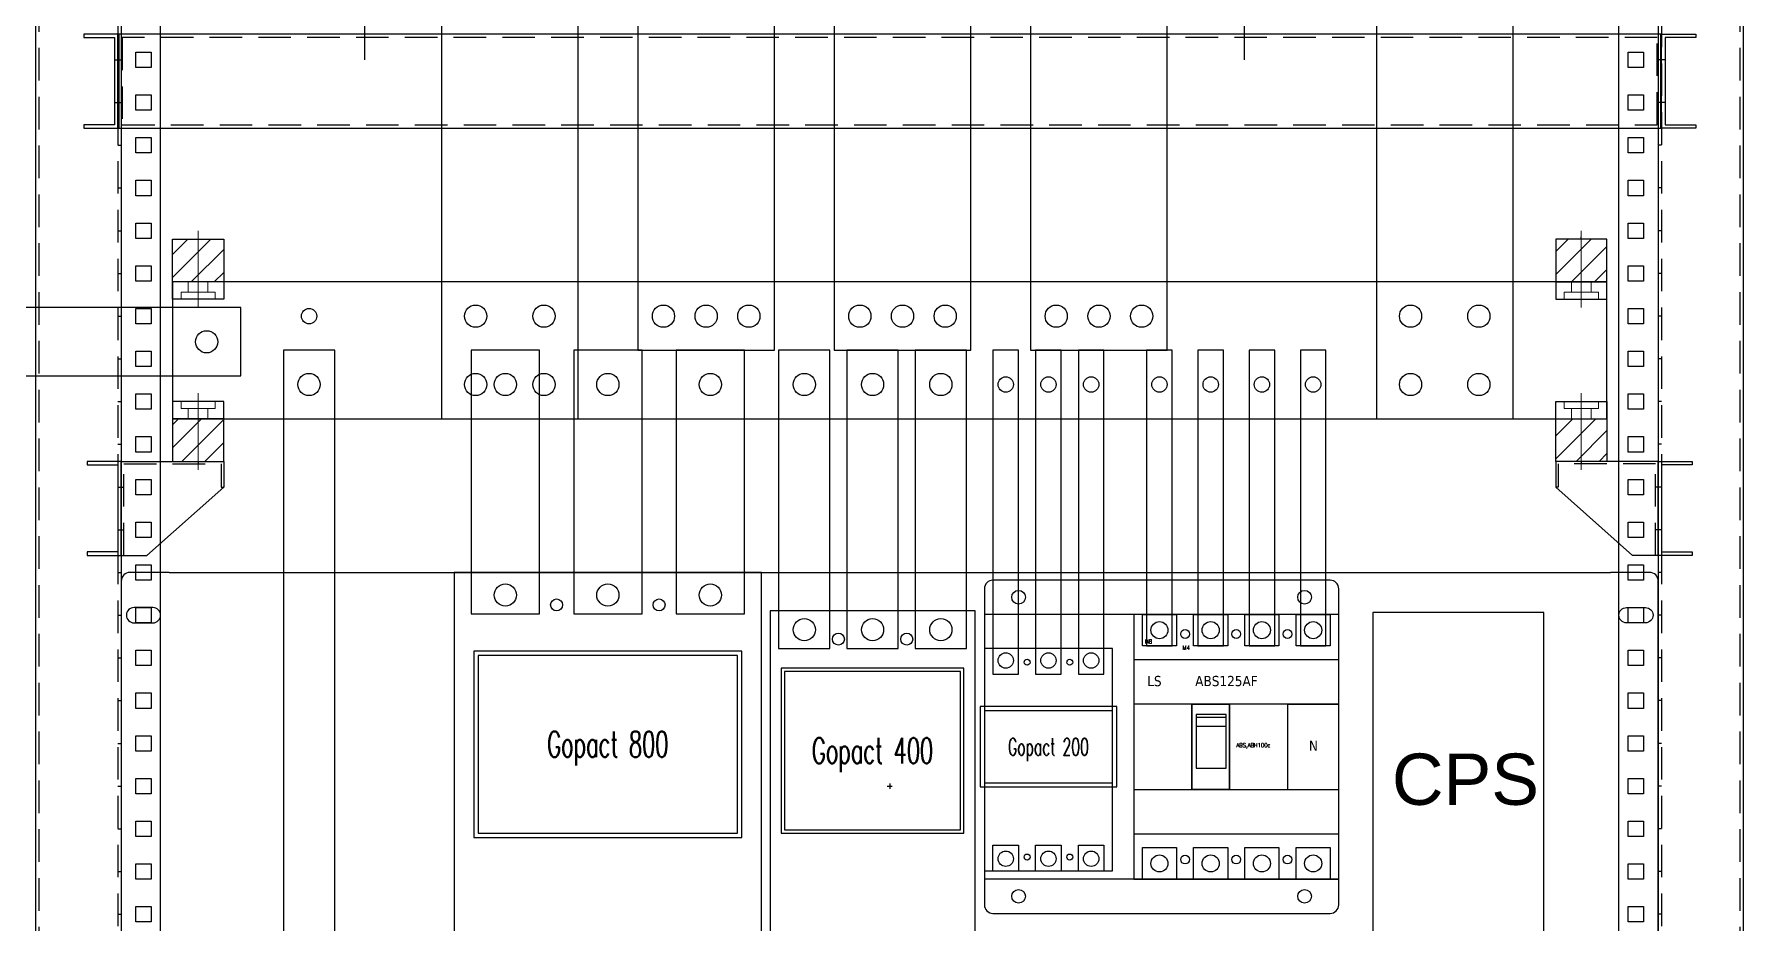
# Model space of a CAD drawing. Header units: millimetres. Extents: x 173893 to 258446, y -176540 to -123824.
# Drawn here: x 196554 to 197554, y -140371 to -139851 of the extents above; entities that cross this region are included whole.
import ezdxf
from ezdxf.enums import TextEntityAlignment as Align

# ---------------------------------------------------------------- set-up
doc = ezdxf.new("R2010")
doc.units = ezdxf.units.MM
doc.header["$LTSCALE"] = 3
doc.linetypes.add('CENTER', pattern=[50.8, 31.75, -6.35, 6.35, -6.35])
doc.linetypes.add('HIDDEN', pattern=[9.525, 6.35, -3.175])
for name, color, linetype in [('@.DM. NÉT CHÍNH', 7, 'Continuous'), ('@.HIDDEN', 8, 'HIDDEN'), ('@.VISIBLE', 7, 'Continuous'), ('Text', 7, 'Continuous'), ('Thiet bi', 7, 'Continuous')]:
    doc.layers.add(name, color=color, linetype=linetype)
for name, color, linetype, lineweight in [('Center', 10, 'CENTER', 9), ('Duonggapra', 2, 'HIDDEN', 13), ('Hatch', 8, 'Continuous', 13)]:
    doc.layers.add(name, color=color, linetype=linetype, lineweight=lineweight)
doc.styles.add('Ann_w01', font='romans.shx', dxfattribs={"width": 0.6, "bigfont": 'chineset.shx'})
doc.styles.add('Arial', font='arial.ttf')
doc.styles.add('HW_Standard', font='complex.shx', dxfattribs={"width": 0.9})
doc.styles.add('Tahoma (Input Text)', font='tahoma.ttf')
pattern_1 = [(45, (16487.23, 247675.487), (-6.7351921, 6.7351921), [])]

# ---------------------------------------------------------------- blocks, each defined once
blk = doc.blocks.new('Oval 20x9')
at = {"layer": '@.VISIBLE', "color": 2}
blk.add_lwpolyline([(-5.5, -4.5), (5.5, -4.5, 0.41421), (10, 0), (10, 0, 0.41421), (5.5, 4.5), (-5.5, 4.5, 0.41421), (-10, 0), (-10, 0, 0.41421)], format="xyb", close=True, dxfattribs=at)

msp = doc.modelspace()

# ---------------------------------------------------------------- hatches: boundary and pattern name
at = {"layer": 'Hatch'}
h = msp.add_hatch(dxfattribs=at)
h.set_pattern_fill('ANSI31', color=1, scale=3, style=0)
h.set_pattern_definition(pattern_1)
h.paths.add_polyline_path([(196649.97, -139971.4), (196664.97, -139971.4), (196664.97, -139996.4), (196649.97, -139996.4)])
h.paths.add_polyline_path([(196634.97, -139971.4), (196649.97, -139971.4), (196649.97, -139996.4), (196634.97, -139996.4)])
h = msp.add_hatch(dxfattribs=at)
h.set_pattern_fill('ANSI31', color=1, scale=3, style=0)
h.set_pattern_definition(pattern_1)
h.paths.add_polyline_path([(197459.97, -139971.4), (197444.97, -139971.4), (197444.97, -139996.4), (197459.97, -139996.4)])
h.paths.add_polyline_path([(197474.97, -139971.4), (197459.97, -139971.4), (197459.97, -139996.4), (197474.97, -139996.4)])
h = msp.add_hatch(dxfattribs=at)
h.set_pattern_fill('ANSI31', color=1, scale=3, style=0)
h.set_pattern_definition([(45, (213137.1985, 107574.086), (-6.7351921, 6.7351921), [])])
h.paths.add_polyline_path([(196649.97, -140101.4), (196664.97, -140101.4), (196664.97, -140076.4), (196649.97, -140076.4)])
h.paths.add_polyline_path([(196634.97, -140101.4), (196649.97, -140101.4), (196649.97, -140076.4), (196634.97, -140076.4)])
h = msp.add_hatch(dxfattribs=at)
h.set_pattern_fill('ANSI31', color=1, scale=3, style=0)
h.set_pattern_definition(pattern_1)
h.paths.add_polyline_path([(197459.97, -140101.4), (197444.97, -140101.4), (197444.97, -140076.4), (197459.97, -140076.4)])
h.paths.add_polyline_path([(197474.97, -140101.4), (197459.97, -140101.4), (197459.97, -140076.4), (197474.97, -140076.4)])

# ---------------------------------------------------------------- linework, layer by layer
for p, q in [((197459.97, -139971.4), (197459.97, -139969.9)), ((196649.97, -140101.4), (196649.97, -140102.9)), ((197459.97, -140101.4), (197459.97, -140102.9)), ((196604.97, -140116.4), (196606.47, -140116.4)), ((196619.97, -140156.4), (196664.97, -140116.4)), ((196663.47, -140116.4), (196664.97, -140116.4)), ((197489.97, -140156.4), (197444.97, -140116.4)), ((197446.47, -140116.4), (197444.97, -140116.4)), ((197504.97, -140116.4), (197503.47, -140116.4)), ((196604.97, -140141.4), (196606.47, -140141.4)), ((197504.97, -140141.4), (197503.47, -140141.4)), ((196604.97, -140156.4), (196619.97, -140156.4)), ((197504.97, -140156.4), (197489.97, -140156.4)), ((197197.93, -140217.4), (197317.93, -140217.4)), ((197197.93, -140243.4, 80.55), (197197.93, -140293.4, 80.55)), ((197251.93, -140249.41), (197234.37, -140249.41)), ((197234.37, -140249.41), (197234.37, -140280.88)), ((197251.93, -140280.88), (197251.93, -140249.41)), ((197234.37, -140250.99), (197251.93, -140250.99)), ((197234.37, -140256.41), (197251.93, -140256.41)), ((197234.37, -140280.88), (197251.93, -140280.88)), ((197197.93, -140319.4), (197317.93, -140319.4))]:
    msp.add_line(p, q)
at = {"color": 1}
for p, q in [((196664.97, -139996.4), (196634.97, -139996.4)), ((197444.97, -139996.4), (197474.97, -139996.4)), ((196664.97, -140076.4), (196634.97, -140076.4)), ((197444.97, -140076.4), (197474.97, -140076.4))]:
    msp.add_line(p, q, dxfattribs=at)
at = {"color": 3}
for p, q in [((197231.93, -140243.4), (197231.93, -140293.4)), ((197253.93, -140293.4), (197253.93, -140243.4)), ((197287.93, -140243.4, 80.55), (197317.93, -140243.4)), ((197287.93, -140243.4, 80.55), (197287.93, -140293.4, 80.55))]:
    msp.add_line(p, q, dxfattribs=at)
for points in [[(196792.47, -140076.4), (196872.47, -140076.4), (196872.47, -139794.4), (196792.47, -139794.4)], [(196603.49, -139906.4), (197506.47, -139906.4), (197506.47, -139851.4), (196603.49, -139851.4)], [(197295.43, -140209.4), (197310.43, -140209.4), (197310.43, -140036.4), (197295.43, -140036.4)], [(197337.93, -140392.9), (197437.93, -140392.9), (197437.93, -140189.9), (197337.93, -140189.9)], [(197197.93, -140345.9), (197317.93, -140345.9), (197317.93, -140190.9), (197197.93, -140190.9)]]:
    msp.add_lwpolyline(points, close=True)
at = {"color": 1}
for points in [[(196907.47, -140036.4), (196987.47, -140036.4), (196987.47, -139794.4), (196907.47, -139794.4)], [(196664.97, -140006.4), (196634.97, -140006.4), (196634.97, -139971.4), (196664.97, -139971.4)], [(197444.97, -140006.4), (197474.97, -140006.4), (197474.97, -139971.4), (197444.97, -139971.4)], [(196664.97, -140066.4), (196634.97, -140066.4), (196634.97, -140101.4), (196664.97, -140101.4)], [(197444.97, -140066.4), (197474.97, -140066.4), (197474.97, -140101.4), (197444.97, -140101.4)], [(197222.93, -140209.4), (197202.93, -140209.4), (197202.93, -140190.9), (197222.93, -140190.9)], [(197252.93, -140209.4), (197232.93, -140209.4), (197232.93, -140190.9), (197252.93, -140190.9)], [(197282.93, -140209.4), (197262.93, -140209.4), (197262.93, -140190.9), (197282.93, -140190.9)], [(197312.93, -140209.4), (197292.93, -140209.4), (197292.93, -140190.9), (197312.93, -140190.9)], [(197222.93, -140345.9), (197202.93, -140345.9), (197202.93, -140327.4), (197222.93, -140327.4)], [(197252.93, -140345.9), (197232.93, -140345.9), (197232.93, -140327.4), (197252.93, -140327.4)], [(197282.93, -140345.9), (197262.93, -140345.9), (197262.93, -140327.4), (197282.93, -140327.4)], [(197312.93, -140345.9), (197292.93, -140345.9), (197292.93, -140327.4), (197312.93, -140327.4)]]:
    msp.add_lwpolyline(points, close=True, dxfattribs=at)
at = {"linetype": 'HIDDEN'}
msp.add_lwpolyline([(196605.49, -139904.4), (197504.47, -139904.4), (197504.47, -139853.4), (196605.49, -139853.4)], close=True, dxfattribs=at)
for points in [[(196604.97, -140156.4), (196604.97, -140101.4), (196664.97, -140101.4), (196664.97, -140116.4)], [(197504.97, -140156.4), (197504.97, -140101.4), (197444.97, -140101.4), (197444.97, -140116.4)]]:
    msp.add_lwpolyline(points)
for points in [[(196606.47, -140156.4), (196606.47, -140102.9), (196663.47, -140102.9), (196663.47, -140116.4)], [(197503.47, -140156.4), (197503.47, -140102.9), (197446.47, -140102.9), (197446.47, -140116.4)]]:
    msp.add_lwpolyline(points, dxfattribs=at)
at = {"color": 3, "elevation": 80.55}
msp.add_lwpolyline([(197197.93, -140293.4), (197317.93, -140293.4), (197317.93, -140243.4), (197197.93, -140243.4)], close=True, dxfattribs=at)
at = {"color": 3}
for points in [[(197231.93, -140293.4), (197253.93, -140293.4), (197253.93, -140243.4), (197231.93, -140243.4)], [(197231.93, -140243.4), (197253.93, -140243.4), (197253.93, -140293.4), (197231.93, -140293.4)]]:
    msp.add_lwpolyline(points, close=True, dxfattribs=at)
at = {"color": 1}
for centre, radius in [((196922.47, -140016.4), 6.5), ((196947.47, -140016.4), 6.5), ((196972.47, -140016.4), 6.5), ((197212.93, -140336.65), 5), ((197242.93, -140336.65), 5), ((197272.93, -140336.65), 5), ((197302.93, -140336.65), 5)]:
    msp.add_circle(centre, radius, dxfattribs=at)
at = {"color": 6}
for centre, radius in [((197359.97, -140016.4), 6.5), ((197399.97, -140016.4), 6.5), ((196714.97, -140016.4), 4.5), ((196654.97, -140031.4), 6.5), ((196714.97, -140056.4), 6.5), ((197359.97, -140056.4), 6.5), ((197399.97, -140056.4), 6.5)]:
    msp.add_circle(centre, radius, dxfattribs=at)
for centre, radius in [((197302.93, -140056.4), 4.5), ((197302.93, -140200.15), 5)]:
    msp.add_circle(centre, radius)
at = {"color": 3}
for centre in [(197227.93, -140202.4, 80.55), (197257.93, -140202.4, 80.55), (197287.93, -140202.4, 80.55), (197227.93, -140334.4, 80.55), (197257.93, -140334.4, 80.55), (197287.93, -140334.4, 80.55)]:
    msp.add_circle(centre, 2.55, dxfattribs=at)
at = {"layer": '@.DM. NÉT CHÍNH', "color": 1}
for p, q in [((196600.97, -139866.4), (196602.97, -139866.4)), ((196602.97, -139866.4), (196604.97, -139866.4)), ((197506.97, -139866.4), (197504.97, -139866.4)), ((197508.97, -139866.4), (197506.97, -139866.4)), ((196600.97, -139891.4), (196602.97, -139891.4)), ((196602.97, -139891.4), (196604.97, -139891.4)), ((197506.97, -139891.4), (197504.97, -139891.4)), ((197508.97, -139891.4), (197506.97, -139891.4)), ((196602.97, -139916.4), (196604.97, -139916.4)), ((197506.97, -139916.4), (197504.97, -139916.4)), ((196602.97, -139941.4), (196604.97, -139941.4)), ((197506.97, -139941.4), (197504.97, -139941.4)), ((196602.97, -139966.4), (196604.97, -139966.4)), ((197506.97, -139966.4), (197504.97, -139966.4)), ((196602.97, -139991.4), (196604.97, -139991.4)), ((197506.97, -139991.4), (197504.97, -139991.4)), ((196602.97, -140016.4), (196604.97, -140016.4)), ((197506.97, -140016.4), (197504.97, -140016.4)), ((196602.97, -140041.4), (196604.97, -140041.4)), ((197506.97, -140041.4), (197504.97, -140041.4)), ((196602.97, -140066.4), (196604.97, -140066.4)), ((197506.97, -140066.4), (197504.97, -140066.4)), ((196602.97, -140091.4), (196604.97, -140091.4)), ((197506.97, -140091.4), (197504.97, -140091.4)), ((196602.97, -140116.4), (196604.97, -140116.4)), ((196602.97, -140116.4), (196604.97, -140116.4)), ((197506.97, -140116.4), (197504.97, -140116.4)), ((197506.97, -140116.4), (197504.97, -140116.4)), ((196602.97, -140141.4), (196604.97, -140141.4)), ((196602.97, -140141.4), (196604.97, -140141.4)), ((197506.97, -140141.4), (197504.97, -140141.4)), ((197506.97, -140141.4), (197504.97, -140141.4)), ((196602.97, -140166.4), (196604.97, -140166.4)), ((197506.97, -140166.4), (197504.97, -140166.4)), ((196602.97, -140191.4), (196604.97, -140191.4)), ((197506.97, -140191.4), (197504.97, -140191.4)), ((196602.97, -140216.4), (196604.97, -140216.4)), ((197506.97, -140216.4), (197504.97, -140216.4)), ((196602.97, -140241.4), (196604.97, -140241.4)), ((197506.97, -140241.4), (197504.97, -140241.4)), ((196602.97, -140266.4), (196604.97, -140266.4)), ((197506.97, -140266.4), (197504.97, -140266.4)), ((196602.97, -140291.4), (196604.97, -140291.4)), ((197506.97, -140291.4), (197504.97, -140291.4)), ((196602.97, -140316.4), (196604.97, -140316.4)), ((197506.97, -140316.4), (197504.97, -140316.4)), ((196602.97, -140341.4), (196604.97, -140341.4)), ((197506.97, -140341.4), (197504.97, -140341.4)), ((196602.97, -140366.4), (196604.97, -140366.4)), ((197506.97, -140366.4), (197504.97, -140366.4))]:
    msp.add_line(p, q, dxfattribs=at)
at = {"layer": '@.DM. NÉT CHÍNH'}
for points in [[(196504.97, -139066.4), (196504.97, -141166.4), (196554.97, -141166.4), (196554.97, -139066.4)], [(196604.97, -139066.4), (196604.97, -141166.4), (196554.97, -141166.4), (196554.97, -139066.4)], [(197504.97, -139066.4), (197504.97, -141166.4), (197554.97, -141166.4), (197554.97, -139066.4)]]:
    msp.add_lwpolyline(points, close=True, dxfattribs=at)
at = {"layer": '@.DM. NÉT CHÍNH', "linetype": 'HIDDEN'}
for points in [[(196602.97, -139068.4), (196602.97, -141164.4), (196556.97, -141164.4), (196556.97, -139068.4)], [(197506.97, -139068.4), (197506.97, -141164.4), (197552.97, -141164.4), (197552.97, -139068.4)]]:
    msp.add_lwpolyline(points, close=True, dxfattribs=at)
at = {"layer": '@.DM. NÉT CHÍNH', "color": 1}
for points in [[(196582.97, -139906.4), (196602.97, -139906.4), (196602.97, -139851.4), (196582.97, -139851.4), (196582.97, -139853.4), (196600.97, -139853.4), (196600.97, -139904.4), (196582.97, -139904.4)], [(197526.97, -139906.4), (197506.97, -139906.4), (197506.97, -139851.4), (197526.97, -139851.4), (197526.97, -139853.4), (197508.97, -139853.4), (197508.97, -139904.4), (197526.97, -139904.4)], [(196584.97, -140156.4), (196604.97, -140156.4), (196604.97, -140101.4), (196584.97, -140101.4), (196584.97, -140103.4), (196602.97, -140103.4), (196602.97, -140154.4), (196584.97, -140154.4)], [(197524.97, -140156.4), (197504.97, -140156.4), (197504.97, -140101.4), (197524.97, -140101.4), (197524.97, -140103.4), (197506.97, -140103.4), (197506.97, -140154.4), (197524.97, -140154.4)]]:
    msp.add_lwpolyline(points, close=True, dxfattribs=at)
at = {"layer": '@.HIDDEN', "linetype": 'HIDDEN'}
for p, q in [((197054.97, -140289.9), (197054.97, -140292.9)), ((197053.47, -140291.4), (197056.47, -140291.4))]:
    msp.add_line(p, q, dxfattribs=at)
at = {"layer": '@.VISIBLE', "color": 151}
for p, q in [((196627.97, -141066.4), (196627.97, -139166.4)), ((197481.97, -141066.4), (197481.97, -139166.4))]:
    msp.add_line(p, q, dxfattribs=at)
at = {"layer": '@.VISIBLE'}
for p, q in [((196632.97, -140166.4), (197476.97, -140166.4)), ((196809.93, -140166.4), (196809.93, -140190.6)), ((196849.93, -140190.6), (196849.93, -140166.4)), ((196869.93, -140166.4), (196869.93, -140190.6)), ((196909.93, -140190.6), (196909.93, -140166.4)), ((196929.93, -140166.4), (196929.93, -140190.6)), ((196969.93, -140190.6), (196969.93, -140166.4)), ((196809.93, -140190.6), (196849.93, -140190.6)), ((196869.93, -140190.6), (196909.93, -140190.6)), ((196929.93, -140190.6), (196969.93, -140190.6)), ((197317.93, -140190.9), (197110.43, -140190.9)), ((197115.43, -140210.9), (197115.43, -140225.9)), ((197130.43, -140225.9), (197130.43, -140210.9)), ((197140.43, -140210.9), (197140.43, -140225.9)), ((197155.43, -140225.9), (197155.43, -140210.9)), ((197165.43, -140210.9), (197165.43, -140225.9)), ((197180.43, -140225.9), (197180.43, -140210.9)), ((197115.43, -140225.9), (197130.43, -140225.9)), ((197140.43, -140225.9), (197155.43, -140225.9)), ((197165.43, -140225.9), (197180.43, -140225.9)), ((197185.43, -140247.4), (197110.43, -140247.4)), ((197110.43, -140289.4), (197185.43, -140289.4)), ((197115.43, -140325.9), (197130.43, -140325.9)), ((197115.43, -140340.9), (197115.43, -140325.9)), ((197130.43, -140325.9), (197130.43, -140340.9)), ((197140.43, -140325.9), (197155.43, -140325.9)), ((197140.43, -140340.9), (197140.43, -140325.9)), ((197155.43, -140325.9), (197155.43, -140340.9)), ((197165.43, -140325.9), (197180.43, -140325.9)), ((197165.43, -140340.9), (197165.43, -140325.9)), ((197180.43, -140325.9), (197180.43, -140340.9)), ((197317.93, -140345.9), (197110.43, -140345.9))]:
    msp.add_line(p, q, dxfattribs=at)
at = {"layer": '@.VISIBLE', "color": 1}
for points in [[(197339.97, -140076.4), (197419.97, -140076.4), (197419.97, -139471.4), (197339.97, -139471.4)], [(196634.97, -140076.4), (197474.97, -140076.4), (197474.97, -139996.4), (196634.97, -139996.4)], [(196674.97, -140051.4), (196674.97, -140011.4), (195929.97, -140011.4), (195929.97, -140051.4)], [(196699.97, -140036.4), (196699.97, -140601.4), (196729.97, -140601.4), (196729.97, -140036.4)], [(196809.93, -140190.6), (196849.93, -140190.6), (196849.93, -140036.4), (196809.93, -140036.4)], [(196989.93, -140210.9), (197019.93, -140210.9), (197019.93, -140036.4), (196989.93, -140036.4)], [(197115.43, -140225.9), (197130.43, -140225.9), (197130.43, -140036.4), (197115.43, -140036.4)], [(197205.43, -140209.4), (197220.43, -140209.4), (197220.43, -140036.4), (197205.43, -140036.4)], [(196811.43, -140321.4), (196968.43, -140321.4), (196968.43, -140212.4), (196811.43, -140212.4)], [(196991.43, -140318.9), (197098.43, -140318.9), (197098.43, -140222.4), (196991.43, -140222.4)], [(197107.93, -140291.9), (197187.93, -140291.9), (197187.93, -140244.9), (197107.93, -140244.9)]]:
    msp.add_lwpolyline(points, close=True, dxfattribs=at)
at = {"layer": '@.VISIBLE', "color": 2}
for points in [[(197022.47, -140036.4), (197102.47, -140036.4), (197102.47, -139794.4), (197022.47, -139794.4)], [(196869.93, -140190.6), (196909.93, -140190.6), (196909.93, -140036.4), (196869.93, -140036.4)], [(197029.93, -140210.9), (197059.93, -140210.9), (197059.93, -140036.4), (197029.93, -140036.4)], [(197140.43, -140225.9), (197155.43, -140225.9), (197155.43, -140036.4), (197140.43, -140036.4)], [(197235.43, -140209.4), (197250.43, -140209.4), (197250.43, -140036.4), (197235.43, -140036.4)]]:
    msp.add_lwpolyline(points, close=True, dxfattribs=at)
at = {"layer": '@.VISIBLE', "color": 4}
for points in [[(197137.47, -140036.4), (197217.47, -140036.4), (197217.47, -139794.4), (197137.47, -139794.4)], [(196929.93, -140190.6), (196969.93, -140190.6), (196969.93, -140036.4), (196929.93, -140036.4)], [(197069.93, -140210.9), (197099.93, -140210.9), (197099.93, -140036.4), (197069.93, -140036.4)], [(197165.43, -140225.9), (197180.43, -140225.9), (197180.43, -140036.4), (197165.43, -140036.4)], [(197265.43, -140209.4), (197280.43, -140209.4), (197280.43, -140036.4), (197265.43, -140036.4)]]:
    msp.add_lwpolyline(points, close=True, dxfattribs=at)
at = {"layer": '@.VISIBLE', "color": 151}
for points in [[(196613.47, -139861.9), (196622.47, -139861.9), (196622.47, -139870.9), (196613.47, -139870.9)], [(197487.47, -139861.9), (197496.47, -139861.9), (197496.47, -139870.9), (197487.47, -139870.9)], [(196613.47, -139886.9), (196622.47, -139886.9), (196622.47, -139895.9), (196613.47, -139895.9)], [(197487.47, -139886.9), (197496.47, -139886.9), (197496.47, -139895.9), (197487.47, -139895.9)], [(196613.47, -139911.9), (196622.47, -139911.9), (196622.47, -139920.9), (196613.47, -139920.9)], [(197487.47, -139911.9), (197496.47, -139911.9), (197496.47, -139920.9), (197487.47, -139920.9)], [(196613.47, -139936.9), (196622.47, -139936.9), (196622.47, -139945.9), (196613.47, -139945.9)], [(197487.47, -139936.9), (197496.47, -139936.9), (197496.47, -139945.9), (197487.47, -139945.9)], [(196613.47, -139961.9), (196622.47, -139961.9), (196622.47, -139970.9), (196613.47, -139970.9)], [(197487.47, -139961.9), (197496.47, -139961.9), (197496.47, -139970.9), (197487.47, -139970.9)], [(196613.47, -139986.9), (196622.47, -139986.9), (196622.47, -139995.9), (196613.47, -139995.9)], [(197487.47, -139986.9), (197496.47, -139986.9), (197496.47, -139995.9), (197487.47, -139995.9)], [(196613.47, -140011.9), (196622.47, -140011.9), (196622.47, -140020.9), (196613.47, -140020.9)], [(197487.47, -140011.9), (197496.47, -140011.9), (197496.47, -140020.9), (197487.47, -140020.9)], [(196613.47, -140036.9), (196622.47, -140036.9), (196622.47, -140045.9), (196613.47, -140045.9)], [(197487.47, -140036.9), (197496.47, -140036.9), (197496.47, -140045.9), (197487.47, -140045.9)], [(196613.47, -140061.9), (196622.47, -140061.9), (196622.47, -140070.9), (196613.47, -140070.9)], [(197487.47, -140061.9), (197496.47, -140061.9), (197496.47, -140070.9), (197487.47, -140070.9)], [(196613.47, -140086.9), (196622.47, -140086.9), (196622.47, -140095.9), (196613.47, -140095.9)], [(197487.47, -140086.9), (197496.47, -140086.9), (197496.47, -140095.9), (197487.47, -140095.9)], [(196613.47, -140111.9), (196622.47, -140111.9), (196622.47, -140120.9), (196613.47, -140120.9)], [(197487.47, -140111.9), (197496.47, -140111.9), (197496.47, -140120.9), (197487.47, -140120.9)], [(196613.47, -140136.9), (196622.47, -140136.9), (196622.47, -140145.9), (196613.47, -140145.9)], [(197487.47, -140136.9), (197496.47, -140136.9), (197496.47, -140145.9), (197487.47, -140145.9)], [(196613.47, -140161.9), (196622.47, -140161.9), (196622.47, -140170.9), (196613.47, -140170.9)], [(197487.47, -140161.9), (197496.47, -140161.9), (197496.47, -140170.9), (197487.47, -140170.9)], [(196613.47, -140186.9), (196622.47, -140186.9), (196622.47, -140195.9), (196613.47, -140195.9)], [(197487.47, -140186.9), (197496.47, -140186.9), (197496.47, -140195.9), (197487.47, -140195.9)], [(196613.47, -140211.9), (196622.47, -140211.9), (196622.47, -140220.9), (196613.47, -140220.9)], [(197487.47, -140211.9), (197496.47, -140211.9), (197496.47, -140220.9), (197487.47, -140220.9)], [(196613.47, -140236.9), (196622.47, -140236.9), (196622.47, -140245.9), (196613.47, -140245.9)], [(197487.47, -140236.9), (197496.47, -140236.9), (197496.47, -140245.9), (197487.47, -140245.9)], [(196613.47, -140261.9), (196622.47, -140261.9), (196622.47, -140270.9), (196613.47, -140270.9)], [(197487.47, -140261.9), (197496.47, -140261.9), (197496.47, -140270.9), (197487.47, -140270.9)], [(196613.47, -140286.9), (196622.47, -140286.9), (196622.47, -140295.9), (196613.47, -140295.9)], [(197487.47, -140286.9), (197496.47, -140286.9), (197496.47, -140295.9), (197487.47, -140295.9)], [(196613.47, -140311.9), (196622.47, -140311.9), (196622.47, -140320.9), (196613.47, -140320.9)], [(197487.47, -140311.9), (197496.47, -140311.9), (197496.47, -140320.9), (197487.47, -140320.9)], [(196613.47, -140336.9), (196622.47, -140336.9), (196622.47, -140345.9), (196613.47, -140345.9)], [(197487.47, -140336.9), (197496.47, -140336.9), (197496.47, -140345.9), (197487.47, -140345.9)], [(196613.47, -140361.9), (196622.47, -140361.9), (196622.47, -140370.9), (196613.47, -140370.9)], [(197487.47, -140361.9), (197496.47, -140361.9), (197496.47, -140370.9), (197487.47, -140370.9)]]:
    msp.add_lwpolyline(points, close=True, dxfattribs=at)
at = {"layer": '@.VISIBLE'}
for points in [[(196632.97, -140166.4), (196609.97, -140166.4, 0.414214), (196604.97, -140171.4), (196604.97, -140411.4, 0.414214), (196609.97, -140416.4), (196632.97, -140416.4)], [(197476.97, -140416.4), (197499.97, -140416.4, 0.414214), (197504.97, -140411.4), (197504.97, -140171.4, 0.414214), (197499.97, -140166.4), (197476.97, -140166.4)]]:
    msp.add_lwpolyline(points, format="xyb", dxfattribs=at)
for points in [[(196799.93, -140416.4), (196979.93, -140416.4), (196979.93, -140166.4), (196799.93, -140166.4)], [(196984.93, -140188.9), (196984.93, -140393.9), (197104.93, -140393.9), (197104.93, -140188.9)], [(196989.93, -140210.9), (197019.93, -140210.9), (197019.93, -140188.9), (196989.93, -140188.9)], [(197029.93, -140210.9), (197059.93, -140210.9), (197059.93, -140188.9), (197029.93, -140188.9)], [(197069.93, -140210.9), (197099.93, -140210.9), (197099.93, -140188.9), (197069.93, -140188.9)], [(196813.93, -140318.9), (196965.93, -140318.9), (196965.93, -140214.9), (196813.93, -140214.9)], [(197110.43, -140340.9), (197185.43, -140340.9), (197185.43, -140210.9), (197110.43, -140210.9)], [(196993.43, -140316.9), (197096.43, -140316.9), (197096.43, -140224.4), (196993.43, -140224.4)]]:
    msp.add_lwpolyline(points, close=True, dxfattribs=at)
msp.add_lwpolyline([(197312.93, -140170.9), (197115.43, -140170.9, 0.414214), (197110.43, -140175.9), (197110.43, -140360.9, 0.414214), (197115.43, -140365.9), (197312.93, -140365.9, 0.414214), (197317.93, -140360.9), (197317.93, -140175.9, 0.414214)], format="xyb", close=True, dxfattribs=at)
at = {"layer": '@.VISIBLE', "color": 0}
for centre in [(196812.47, -140016.4), (196852.47, -140016.4), (196812.47, -140056.4), (196852.47, -140056.4)]:
    msp.add_circle(centre, 6.5, dxfattribs=at)
at = {"layer": '@.VISIBLE', "color": 2}
for centre, radius in [((197037.47, -140016.4), 6.5), ((197062.47, -140016.4), 6.5), ((197087.47, -140016.4), 6.5), ((196889.93, -140056.4), 6.5), ((197044.93, -140056.4), 6.5), ((197147.93, -140056.4), 4.5), ((197242.93, -140056.4), 4.5), ((196889.93, -140179.6), 6.5), ((197130.43, -140180.9), 4), ((197297.93, -140180.9), 4), ((197044.93, -140199.9), 6.5), ((197242.93, -140200.15), 5), ((197147.93, -140217.9), 4.5), ((197130.43, -140355.9), 4), ((197297.93, -140355.9), 4)]:
    msp.add_circle(centre, radius, dxfattribs=at)
at = {"layer": '@.VISIBLE', "color": 4}
for centre, radius in [((197152.47, -140016.4), 6.5), ((197177.47, -140016.4), 6.5), ((197202.47, -140016.4), 6.5), ((196949.93, -140056.4), 6.5), ((197084.93, -140056.4), 6.5), ((197172.93, -140056.4), 4.5), ((197272.93, -140056.4), 4.5), ((196949.93, -140179.6), 6.5), ((197084.93, -140199.9), 6.5), ((197272.93, -140200.15), 5), ((197172.93, -140217.9), 4.5)]:
    msp.add_circle(centre, radius, dxfattribs=at)
at = {"layer": '@.VISIBLE', "color": 1}
for centre, radius in [((196829.93, -140056.4), 6.5), ((197004.93, -140056.4), 6.5), ((197122.93, -140056.4), 4.5), ((197212.93, -140056.4), 4.5), ((196829.93, -140179.6), 6.5), ((197004.93, -140199.9), 6.5), ((197212.93, -140200.15), 5), ((197122.93, -140217.9), 4.5)]:
    msp.add_circle(centre, radius, dxfattribs=at)
at = {"layer": '@.VISIBLE'}
for centre, radius in [((196859.93, -140185.4), 3.5), ((196919.93, -140185.4), 3.5), ((197024.93, -140205.4), 3.5), ((197064.93, -140205.4), 3.5), ((197135.43, -140218.9), 1.75), ((197160.43, -140218.9), 1.75), ((197122.93, -140333.9), 4.5), ((197147.93, -140333.9), 4.5), ((197172.93, -140333.9), 4.5), ((197135.43, -140332.9), 1.75), ((197160.43, -140332.9), 1.75)]:
    msp.add_circle(centre, radius, dxfattribs=at)
at = {"layer": 'Center', "color": 1, "ltscale": 0.5}
for p, q in [((196649.97, -139966.4), (196649.97, -140011.4)), ((197459.97, -139966.4), (197459.97, -140011.4)), ((196649.97, -140106.4), (196649.97, -140061.4)), ((197459.97, -140106.4), (197459.97, -140061.4))]:
    msp.add_line(p, q, dxfattribs=at)
at = {"layer": 'Duonggapra', "color": 1, "ltscale": 10}
for p, q in [((196644.22, -139996.4), (196644.22, -140002.4)), ((196655.72, -139996.4), (196655.72, -140002.4)), ((197454.22, -139996.4), (197454.22, -140002.4)), ((197465.72, -139996.4), (197465.72, -140002.4)), ((196644.22, -140076.4), (196644.22, -140070.4)), ((196655.72, -140076.4), (196655.72, -140070.4)), ((197454.22, -140076.4), (197454.22, -140070.4)), ((197465.72, -140076.4), (197465.72, -140070.4))]:
    msp.add_line(p, q, dxfattribs=at)
for points in [[(196659.97, -140006.4), (196659.97, -140002.4), (196639.97, -140002.4), (196639.97, -140006.4)], [(197449.97, -140006.4), (197449.97, -140002.4), (197469.97, -140002.4), (197469.97, -140006.4)], [(196659.97, -140066.4), (196659.97, -140070.4), (196639.97, -140070.4), (196639.97, -140066.4)], [(197449.97, -140066.4), (197449.97, -140070.4), (197469.97, -140070.4), (197469.97, -140066.4)]]:
    msp.add_lwpolyline(points, dxfattribs=at)
at = {"layer": 'Thiet bi', "color": 80}
for points in [[(196747.47, -139831.4), (196747.47, -139866.4)], [(197262.47, -139831.4), (197262.47, -139866.4)]]:
    msp.add_lwpolyline(points, dxfattribs=at)

# ---------------------------------------------------------------- block references
at = {"layer": '@.VISIBLE'}
msp.add_blockref('Oval 20x9', (196617.97, -140191.4), dxfattribs=at)
at = {"layer": '@.VISIBLE', "xscale": -1}
msp.add_blockref('Oval 20x9', (197491.97, -140191.4), dxfattribs=at)

# ---------------------------------------------------------------- texts
at = {"color": 251, "style": 'HW_Standard', "width": 0.9}
for s, p in [('M8', (197204.38, -140208.04)), ('M4', (197226.48, -140211.63)), ('ABS,ABH100c', (197257.88, -140268.71))]:
    msp.add_text(s, height=2.5, dxfattribs=at).set_placement(p)
at = {"layer": '@.DM. NÉT CHÍNH', "linetype": 'Continuous', "style": 'Arial'}
msp.add_text('CPS', height=30, dxfattribs=at).set_placement((197392.12, -140287.36), align=Align.MIDDLE_CENTER)
at = {"layer": '@.VISIBLE', "color": 115, "style": 'Ann_w01', "width": 0.6}
for s, height, p in [('Gopact 800', 15, (196889.93, -140266.9)), ('Gopact 400', 15, (197044.93, -140270.65)), ('Gopact 200', 10, (197147.93, -140268.4))]:
    msp.add_text(s, height=height, dxfattribs=at).set_placement(p, align=Align.MIDDLE_CENTER)
at = {"layer": 'Text', "char_height": 6, "attachment_point": 1, "style": 'Tahoma (Input Text)'}
for s, insert in [('LS', (197205.75, -140226.91)), ('ABS125AF', (197233.86, -140226.91)), ('N', (197300.42, -140264.74))]:
    msp.add_mtext_dynamic_manual_height_columns(s, width=11.0147, gutter_width=1, heights=[0], dxfattribs=dict(at, insert=insert))

doc.saveas('drawing.dxf')
